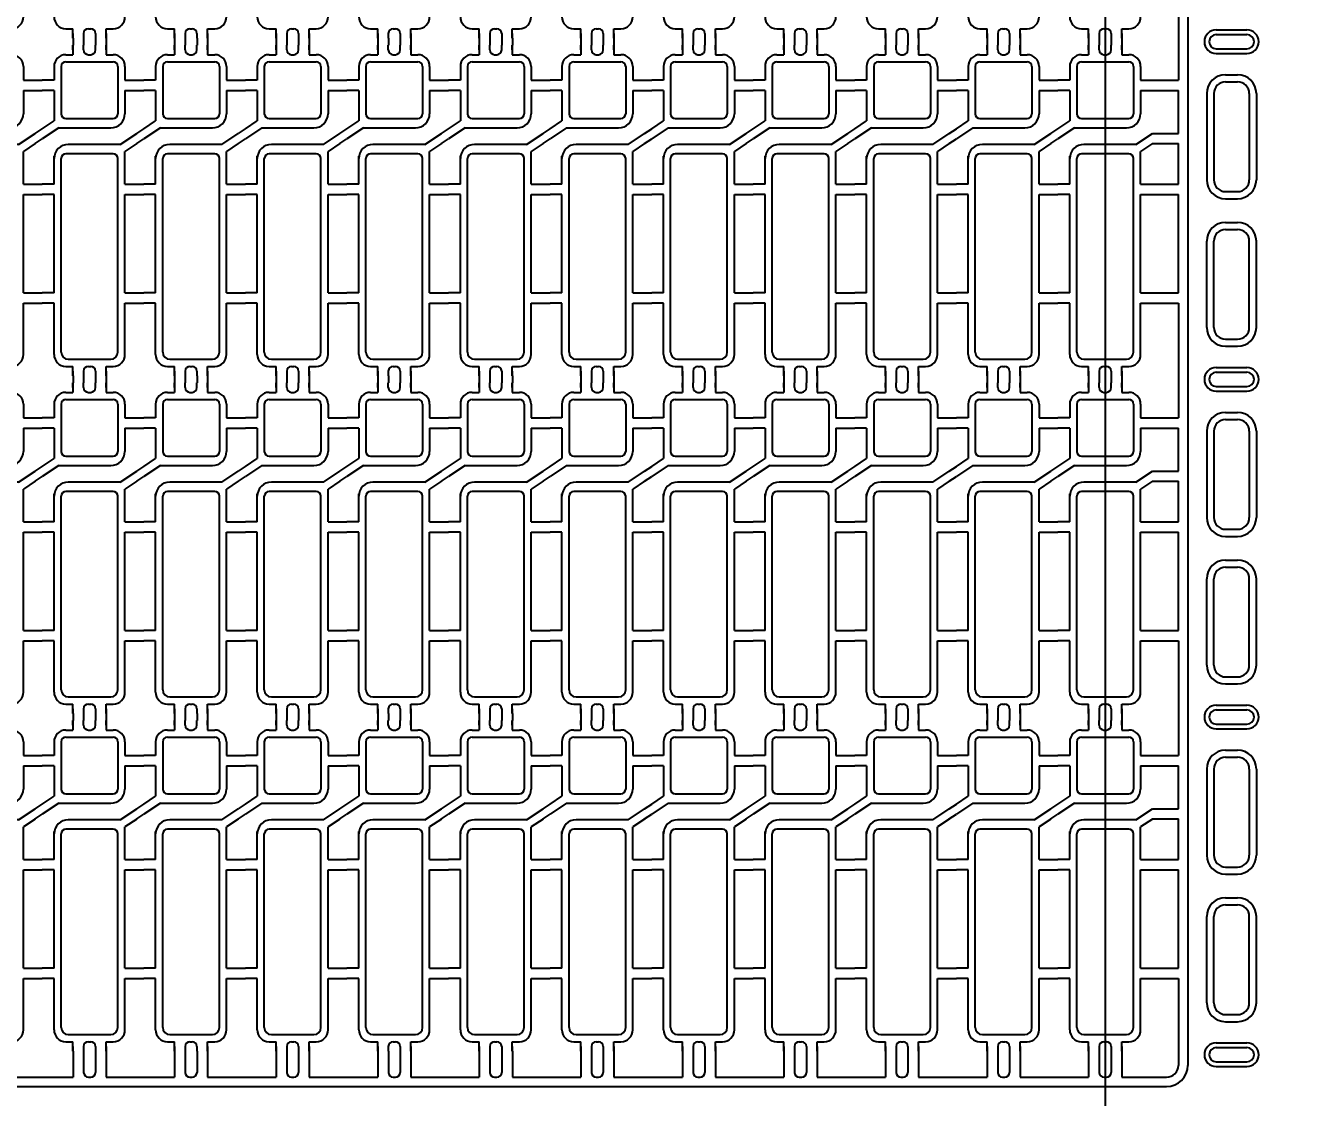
# Model space of a CAD drawing. Header units: millimetres. Extents: x -992 to 1678, y 98 to 1000.
# Drawn here: x -871.7 to -844.42, y 861.19 to 883.88 of the extents above; entities that cross this region are included whole.
import ezdxf

# ---------------------------------------------------------------- set-up
doc = ezdxf.new("R2010")
doc.units = ezdxf.units.MM
doc.header["$PDMODE"] = 3
doc.header["$PDSIZE"] = -1
doc.linetypes.add('CENTER', pattern=[10.16, 6.35, -1.27, 1.27, -1.27])
doc.linetypes.add('HIDDEN', pattern=[1.905, 1.27, -0.635])
doc.layers.get('DEFPOINTS').update_dxf_attribs({"color": 10})
for name, color, linetype in [('1', 3, 'Continuous'), ('b etching', 1, 'Continuous'), ('CEN', 8, 'CENTER'), ('DIM', 7, 'Continuous'), ('HID', 1, 'HIDDEN')]:
    doc.layers.add(name, color=color, linetype=linetype)
doc.styles.add('SIMPLEX', font='simplex')
doc.styles.get("Standard").update_dxf_attribs({"font": 'txt.shx', "bigfont": 'chineset.shx'})
doc.dimstyles.new('ISO-25', dxfattribs={"dimtxt": 2.5, "dimasz": 2.5, "dimexe": 1.25, "dimexo": 0.625, "dimtad": 1, "dimtxsty": 'Standard', "dimcen": 2.5, "dimadec": 0, "dimazin": 0, "dimtfac": 1, "dimtmove": 0, "dimatfit": 3, "dimfxl": 0, "dimarcsym": 0})

# ---------------------------------------------------------------- blocks, each defined once
blk = doc.blocks.new('_OPEN30')
at = {"color": 0, "linetype": 'ByBlock'}
for p, q in [((-1, 0.268), (0, 0)), ((0, 0), (-1, -0.268)), ((0, 0), (-1, 0))]:
    blk.add_line(p, q, dxfattribs=at)
blk = doc.blocks.new('*D5')
at = {"layer": 'DEFPOINTS', "color": 0}
for p in [(-899.724, 942.797), (-841.649, 920.116), (-899.724, 858.416)]:
    blk.add_point(p, dxfattribs=at)
at = {"layer": 'DIM', "color": 0, "lineweight": -2}
for p, q in [((-899.724, 859.416), (-899.724, 943.797)), ((-841.649, 921.116), (-841.649, 943.797)), ((-897.724, 942.797), (-879.615, 942.797)), ((-843.649, 942.797), (-861.758, 942.797))]:
    blk.add_line(p, q, dxfattribs=at)
at = {"layer": 'DIM', "color": 0, "lineweight": -2, "xscale": 2, "yscale": 2, "zscale": 2, "rotation": 180}
blk.add_blockref('_OPEN30', (-899.724, 942.797), dxfattribs=at)
at = {"layer": 'DIM', "color": 0, "lineweight": -2, "xscale": 2, "yscale": 2, "zscale": 2}
blk.add_blockref('_OPEN30', (-841.649, 942.797), dxfattribs=at)
at = {"layer": 'DIM', "color": 0, "insert": (-870.686, 942.797), "char_height": 3, "attachment_point": 5, "style": 'SIMPLEX'}
blk.add_mtext('58,075', dxfattribs=at)
blk = doc.blocks.new('e1')
at = {"layer": '1', "linetype": 'ByBlock'}
for p, q in [((-947.208, 906.381), (-947.058, 906.381)), ((-946.833, 906.481), (-946.833, 906.581)), ((-946.733, 906.381), (-946.683, 906.381)), ((-946.583, 906.481), (-946.583, 906.581)), ((-947.708, 904.814), (-947.458, 904.981)), ((-947.358, 904.831), (-947.708, 904.597)), ((-946.058, 904.481), (-945.708, 904.714)), ((-945.708, 904.497), (-945.958, 904.331)), ((-947.208, 899.781), (-947.058, 899.781)), ((-946.833, 899.681), (-946.833, 899.581)), ((-946.733, 899.781), (-946.683, 899.781)), ((-946.583, 899.681), (-946.583, 899.581))]:
    blk.add_line(p, q, dxfattribs=at)
at = {"layer": '1'}
for p, q in [((-947.058, 906.581), (-947.058, 906.481)), ((-947.058, 906.481), (-947.058, 906.581)), ((-947.058, 906.581), (-947.058, 906.381)), ((-946.358, 906.581), (-946.358, 906.481)), ((-946.358, 906.481), (-946.358, 906.581)), ((-946.358, 906.581), (-946.358, 906.381)), ((-946.358, 906.381), (-946.208, 906.381)), ((-947.458, 906.131), (-947.458, 905.841)), ((-945.958, 906.131), (-945.958, 905.841)), ((-947.458, 905.841), (-947.708, 905.841)), ((-945.958, 905.841), (-945.708, 905.841)), ((-947.458, 905.621), (-947.708, 905.621)), ((-947.458, 905.621), (-947.458, 904.981)), ((-945.958, 905.621), (-945.958, 905.131)), ((-945.958, 905.621), (-945.708, 905.621)), ((-947.358, 904.831), (-946.258, 904.831)), ((-946.058, 904.481), (-947.158, 904.481)), ((-947.458, 903.641), (-947.458, 904.231)), ((-945.958, 903.641), (-945.958, 904.331)), ((-947.458, 903.641), (-947.708, 903.641)), ((-945.958, 903.641), (-945.708, 903.641)), ((-947.458, 903.421), (-947.708, 903.421)), ((-947.458, 901.341), (-947.458, 903.421)), ((-945.958, 901.341), (-945.958, 903.421)), ((-945.958, 903.421), (-945.708, 903.421)), ((-947.458, 901.341), (-947.708, 901.341)), ((-945.958, 901.341), (-945.708, 901.341)), ((-947.458, 901.121), (-947.708, 901.121)), ((-947.458, 900.031), (-947.458, 901.121)), ((-945.958, 900.031), (-945.958, 901.121)), ((-945.958, 901.121), (-945.708, 901.121)), ((-947.058, 899.581), (-947.058, 899.781)), ((-947.058, 899.581), (-947.058, 899.681)), ((-947.058, 899.681), (-947.058, 899.581)), ((-946.358, 899.781), (-946.208, 899.781)), ((-946.358, 899.581), (-946.358, 899.781)), ((-946.358, 899.581), (-946.358, 899.681)), ((-946.358, 899.681), (-946.358, 899.581))]:
    blk.add_line(p, q, dxfattribs=at)
for centre, radius, start, end in [((-947.208, 906.131), 0.25, 90, 180), ((-946.208, 906.131), 0.25, 0, 90), ((-946.258, 905.131), 0.3, 270, 0), ((-947.158, 904.181), 0.3, 90, 180), ((-947.208, 900.031), 0.25, 180, 270), ((-946.208, 900.031), 0.25, 270, 0)]:
    blk.add_arc(centre, radius, start, end, dxfattribs=at)
at = {"layer": '1', "linetype": 'ByBlock'}
for centre, start, end in [((-946.733, 906.481), 180, 270), ((-946.683, 906.481), 270, 0), ((-946.733, 899.681), 90, 180), ((-946.683, 899.681), 0, 90)]:
    blk.add_arc(centre, 0.1, start, end, dxfattribs=at)
blk = doc.blocks.new('e2')
at = {"layer": 'b etching', "linetype": 'ByBlock'}
for p, q in [((-947.308, 906.131), (-947.308, 905.131)), ((-947.208, 906.231), (-946.208, 906.231)), ((-946.108, 906.131), (-946.108, 905.131)), ((-947.208, 905.031), (-946.208, 905.031)), ((-947.308, 900.081), (-947.308, 904.181)), ((-946.208, 904.281), (-947.208, 904.281)), ((-946.108, 900.081), (-946.108, 904.181)), ((-947.158, 899.931), (-946.258, 899.931))]:
    blk.add_line(p, q, dxfattribs=at)
for centre, radius, start, end in [((-947.208, 906.131), 0.1, 90, 180), ((-946.208, 906.131), 0.1, 360, 90), ((-947.208, 905.131), 0.1, 180, 270), ((-946.208, 905.131), 0.1, 270, 360), ((-947.208, 904.181), 0.1, 90, 180), ((-946.208, 904.181), 0.1, 0, 90), ((-947.158, 900.081), 0.15, 180, 270), ((-946.258, 900.081), 0.15, 270, 0)]:
    blk.add_arc(centre, radius, start, end, dxfattribs=at)

msp = doc.modelspace()

# ---------------------------------------------------------------- linework, layer by layer
at = {"layer": '1', "linetype": 'ByBlock'}
for p, q in [((-847.2986804, 885.15640189), (-847.2986804, 882.72640189)), ((-870.6986804, 883.61640189), (-870.6986804, 883.46640189)), ((-870.4736804, 883.61640189), (-870.4736804, 883.46640189)), ((-870.2236804, 883.61640189), (-870.2236804, 883.46640189)), ((-869.9986804, 883.61640189), (-869.9986804, 883.46640189)), ((-868.5486804, 883.61640189), (-868.5486804, 883.46640189)), ((-868.3236804, 883.61640189), (-868.3236804, 883.46640189)), ((-868.0736804, 883.61640189), (-868.0736804, 883.46640189)), ((-867.8486804, 883.61640189), (-867.8486804, 883.46640189)), ((-866.3986804, 883.61640189), (-866.3986804, 883.46640189)), ((-866.1736804, 883.61640189), (-866.1736804, 883.46640189)), ((-865.9236804, 883.61640189), (-865.9236804, 883.46640189)), ((-865.6986804, 883.61640189), (-865.6986804, 883.46640189)), ((-864.2486804, 883.61640189), (-864.2486804, 883.46640189)), ((-864.0236804, 883.61640189), (-864.0236804, 883.46640189)), ((-863.7736804, 883.61640189), (-863.7736804, 883.46640189)), ((-863.5486804, 883.61640189), (-863.5486804, 883.46640189)), ((-862.0986804, 883.61640189), (-862.0986804, 883.46640189)), ((-861.8736804, 883.61640189), (-861.8736804, 883.46640189)), ((-861.6236804, 883.61640189), (-861.6236804, 883.46640189)), ((-861.3986804, 883.61640189), (-861.3986804, 883.46640189)), ((-859.9486804, 883.61640189), (-859.9486804, 883.46640189)), ((-859.7236804, 883.61640189), (-859.7236804, 883.46640189)), ((-859.4736804, 883.61640189), (-859.4736804, 883.46640189)), ((-859.2486804, 883.61640189), (-859.2486804, 883.46640189)), ((-857.7986804, 883.61640189), (-857.7986804, 883.46640189)), ((-857.5736804, 883.61640189), (-857.5736804, 883.46640189)), ((-857.3236804, 883.61640189), (-857.3236804, 883.46640189)), ((-857.0986804, 883.61640189), (-857.0986804, 883.46640189)), ((-855.6486804, 883.61640189), (-855.6486804, 883.46640189)), ((-855.4236804, 883.61640189), (-855.4236804, 883.46640189)), ((-855.1736804, 883.61640189), (-855.1736804, 883.46640189)), ((-854.9486804, 883.61640189), (-854.9486804, 883.46640189)), ((-853.4986804, 883.61640189), (-853.4986804, 883.46640189)), ((-853.2736804, 883.61640189), (-853.2736804, 883.46640189)), ((-853.0236804, 883.61640189), (-853.0236804, 883.46640189)), ((-852.7986804, 883.61640189), (-852.7986804, 883.46640189)), ((-851.3486804, 883.61640189), (-851.3486804, 883.46640189)), ((-851.1236804, 883.61640189), (-851.1236804, 883.46640189)), ((-850.8736804, 883.61640189), (-850.8736804, 883.46640189)), ((-850.6486804, 883.61640189), (-850.6486804, 883.46640189)), ((-849.1986804, 883.61640189), (-849.1986804, 883.46640189)), ((-848.9736804, 883.61640189), (-848.9736804, 883.46640189)), ((-848.7236804, 883.61640189), (-848.7236804, 883.46640189)), ((-848.4986804, 883.61640189), (-848.4986804, 883.46640189)), ((-871.4986804, 882.72640189), (-871.3486804, 882.72640189)), ((-869.3486804, 882.72640189), (-869.1986804, 882.72640189)), ((-867.1986804, 882.72640189), (-867.0486804, 882.72640189)), ((-865.0486804, 882.72640189), (-864.8986804, 882.72640189)), ((-862.8986804, 882.72640189), (-862.7486804, 882.72640189)), ((-860.7486804, 882.72640189), (-860.5986804, 882.72640189)), ((-858.5986804, 882.72640189), (-858.4486804, 882.72640189)), ((-856.4486804, 882.72640189), (-856.2986804, 882.72640189)), ((-854.2986804, 882.72640189), (-854.1486804, 882.72640189)), ((-852.1486804, 882.72640189), (-851.9986804, 882.72640189)), ((-849.9986804, 882.72640189), (-849.8486804, 882.72640189)), ((-847.8486804, 882.72640189), (-847.2986804, 882.72640189)), ((-871.4986804, 882.50640189), (-871.3486804, 882.50640189)), ((-869.3486804, 882.50640189), (-869.1986804, 882.50640189)), ((-867.1986804, 882.50640189), (-867.0486804, 882.50640189)), ((-865.0486804, 882.50640189), (-864.8986804, 882.50640189)), ((-862.8986804, 882.50640189), (-862.7486804, 882.50640189)), ((-860.7486804, 882.50640189), (-860.5986804, 882.50640189)), ((-858.5986804, 882.50640189), (-858.4486804, 882.50640189)), ((-856.4486804, 882.50640189), (-856.2986804, 882.50640189)), ((-854.2986804, 882.50640189), (-854.1486804, 882.50640189)), ((-852.1486804, 882.50640189), (-851.9986804, 882.50640189)), ((-849.9986804, 882.50640189), (-849.8486804, 882.50640189)), ((-847.8486804, 882.50640189), (-847.2986804, 882.50640189)), ((-847.2986804, 881.59973522), (-847.2986804, 882.50640189)), ((-871.4986804, 881.59973522), (-871.3486804, 881.69973522)), ((-869.3486804, 881.59973522), (-869.1986804, 881.69973522)), ((-867.1986804, 881.59973522), (-867.0486804, 881.69973522)), ((-865.0486804, 881.59973522), (-864.8986804, 881.69973522)), ((-862.8986804, 881.59973522), (-862.7486804, 881.69973522)), ((-860.7486804, 881.59973522), (-860.5986804, 881.69973522)), ((-858.5986804, 881.59973522), (-858.4486804, 881.69973522)), ((-856.4486804, 881.59973522), (-856.2986804, 881.69973522)), ((-854.2986804, 881.59973522), (-854.1486804, 881.69973522)), ((-852.1486804, 881.59973522), (-851.9986804, 881.69973522)), ((-849.9986804, 881.59973522), (-849.8486804, 881.69973522)), ((-847.8486804, 881.59973522), (-847.2986804, 881.59973522)), ((-871.4986804, 881.38306855), (-871.3486804, 881.48306855)), ((-869.3486804, 881.38306855), (-869.1986804, 881.48306855)), ((-867.1986804, 881.38306855), (-867.0486804, 881.48306855)), ((-865.0486804, 881.38306855), (-864.8986804, 881.48306855)), ((-862.8986804, 881.38306855), (-862.7486804, 881.48306855)), ((-860.7486804, 881.38306855), (-860.5986804, 881.48306855)), ((-858.5986804, 881.38306855), (-858.4486804, 881.48306855)), ((-856.4486804, 881.38306855), (-856.2986804, 881.48306855)), ((-854.2986804, 881.38306855), (-854.1486804, 881.48306855)), ((-852.1486804, 881.38306855), (-851.9986804, 881.48306855)), ((-849.9986804, 881.38306855), (-849.8486804, 881.48306855)), ((-847.8486804, 881.38306855), (-847.2986804, 881.38306855)), ((-847.2986804, 880.52640189), (-847.2986804, 881.38306855)), ((-871.4986804, 880.52640189), (-871.3486804, 880.52640189)), ((-869.3486804, 880.52640189), (-869.1986804, 880.52640189)), ((-867.1986804, 880.52640189), (-867.0486804, 880.52640189)), ((-865.0486804, 880.52640189), (-864.8986804, 880.52640189)), ((-862.8986804, 880.52640189), (-862.7486804, 880.52640189)), ((-860.7486804, 880.52640189), (-860.5986804, 880.52640189)), ((-858.5986804, 880.52640189), (-858.4486804, 880.52640189)), ((-856.4486804, 880.52640189), (-856.2986804, 880.52640189)), ((-854.2986804, 880.52640189), (-854.1486804, 880.52640189)), ((-852.1486804, 880.52640189), (-851.9986804, 880.52640189)), ((-849.9986804, 880.52640189), (-849.8486804, 880.52640189)), ((-847.8486804, 880.52640189), (-847.2986804, 880.52640189)), ((-871.4986804, 880.30640189), (-871.3486804, 880.30640189)), ((-869.3486804, 880.30640189), (-869.1986804, 880.30640189)), ((-867.1986804, 880.30640189), (-867.0486804, 880.30640189)), ((-865.0486804, 880.30640189), (-864.8986804, 880.30640189)), ((-862.8986804, 880.30640189), (-862.7486804, 880.30640189)), ((-860.7486804, 880.30640189), (-860.5986804, 880.30640189)), ((-858.5986804, 880.30640189), (-858.4486804, 880.30640189)), ((-856.4486804, 880.30640189), (-856.2986804, 880.30640189)), ((-854.2986804, 880.30640189), (-854.1486804, 880.30640189)), ((-852.1486804, 880.30640189), (-851.9986804, 880.30640189)), ((-849.9986804, 880.30640189), (-849.8486804, 880.30640189)), ((-847.8486804, 880.30640189), (-847.2986804, 880.30640189)), ((-847.2986804, 878.22640189), (-847.2986804, 880.30640189)), ((-871.4986804, 878.22640189), (-871.3486804, 878.22640189)), ((-871.4986804, 878.00640189), (-871.3486804, 878.00640189)), ((-869.3486804, 878.22640189), (-869.1986804, 878.22640189)), ((-869.3486804, 878.00640189), (-869.1986804, 878.00640189)), ((-867.1986804, 878.22640189), (-867.0486804, 878.22640189)), ((-867.1986804, 878.00640189), (-867.0486804, 878.00640189)), ((-865.0486804, 878.22640189), (-864.8986804, 878.22640189)), ((-865.0486804, 878.00640189), (-864.8986804, 878.00640189)), ((-862.8986804, 878.22640189), (-862.7486804, 878.22640189)), ((-862.8986804, 878.00640189), (-862.7486804, 878.00640189)), ((-860.7486804, 878.22640189), (-860.5986804, 878.22640189)), ((-860.7486804, 878.00640189), (-860.5986804, 878.00640189)), ((-858.5986804, 878.22640189), (-858.4486804, 878.22640189)), ((-858.5986804, 878.00640189), (-858.4486804, 878.00640189)), ((-856.4486804, 878.22640189), (-856.2986804, 878.22640189)), ((-856.4486804, 878.00640189), (-856.2986804, 878.00640189)), ((-854.2986804, 878.22640189), (-854.1486804, 878.22640189)), ((-854.2986804, 878.00640189), (-854.1486804, 878.00640189)), ((-852.1486804, 878.22640189), (-851.9986804, 878.22640189)), ((-852.1486804, 878.00640189), (-851.9986804, 878.00640189)), ((-849.9986804, 878.22640189), (-849.8486804, 878.22640189)), ((-849.9986804, 878.00640189), (-849.8486804, 878.00640189)), ((-847.8486804, 878.22640189), (-847.2986804, 878.22640189)), ((-847.8486804, 878.00640189), (-847.2986804, 878.00640189)), ((-847.2986804, 878.00640189), (-847.2986804, 875.57640189)), ((-870.6986804, 876.46640189), (-870.6986804, 876.31640189)), ((-870.4736804, 876.46640189), (-870.4736804, 876.31640189)), ((-870.2236804, 876.46640189), (-870.2236804, 876.31640189)), ((-869.9986804, 876.46640189), (-869.9986804, 876.31640189)), ((-868.5486804, 876.46640189), (-868.5486804, 876.31640189)), ((-868.3236804, 876.46640189), (-868.3236804, 876.31640189)), ((-868.0736804, 876.46640189), (-868.0736804, 876.31640189)), ((-867.8486804, 876.46640189), (-867.8486804, 876.31640189)), ((-866.3986804, 876.46640189), (-866.3986804, 876.31640189)), ((-866.1736804, 876.46640189), (-866.1736804, 876.31640189)), ((-865.9236804, 876.46640189), (-865.9236804, 876.31640189)), ((-865.6986804, 876.46640189), (-865.6986804, 876.31640189)), ((-864.2486804, 876.46640189), (-864.2486804, 876.31640189)), ((-864.0236804, 876.46640189), (-864.0236804, 876.31640189)), ((-863.7736804, 876.46640189), (-863.7736804, 876.31640189)), ((-863.5486804, 876.46640189), (-863.5486804, 876.31640189)), ((-862.0986804, 876.46640189), (-862.0986804, 876.31640189)), ((-861.8736804, 876.46640189), (-861.8736804, 876.31640189)), ((-861.6236804, 876.46640189), (-861.6236804, 876.31640189)), ((-861.3986804, 876.46640189), (-861.3986804, 876.31640189)), ((-859.9486804, 876.46640189), (-859.9486804, 876.31640189)), ((-859.7236804, 876.46640189), (-859.7236804, 876.31640189)), ((-859.4736804, 876.46640189), (-859.4736804, 876.31640189)), ((-859.2486804, 876.46640189), (-859.2486804, 876.31640189)), ((-857.7986804, 876.46640189), (-857.7986804, 876.31640189)), ((-857.5736804, 876.46640189), (-857.5736804, 876.31640189)), ((-857.3236804, 876.46640189), (-857.3236804, 876.31640189)), ((-857.0986804, 876.46640189), (-857.0986804, 876.31640189)), ((-855.6486804, 876.46640189), (-855.6486804, 876.31640189)), ((-855.4236804, 876.46640189), (-855.4236804, 876.31640189)), ((-855.1736804, 876.46640189), (-855.1736804, 876.31640189)), ((-854.9486804, 876.46640189), (-854.9486804, 876.31640189)), ((-853.4986804, 876.46640189), (-853.4986804, 876.31640189)), ((-853.2736804, 876.46640189), (-853.2736804, 876.31640189)), ((-853.0236804, 876.46640189), (-853.0236804, 876.31640189)), ((-852.7986804, 876.46640189), (-852.7986804, 876.31640189)), ((-851.3486804, 876.46640189), (-851.3486804, 876.31640189)), ((-851.1236804, 876.46640189), (-851.1236804, 876.31640189)), ((-850.8736804, 876.46640189), (-850.8736804, 876.31640189)), ((-850.6486804, 876.46640189), (-850.6486804, 876.31640189)), ((-849.1986804, 876.46640189), (-849.1986804, 876.31640189)), ((-848.9736804, 876.46640189), (-848.9736804, 876.31640189)), ((-848.7236804, 876.46640189), (-848.7236804, 876.31640189)), ((-848.4986804, 876.46640189), (-848.4986804, 876.31640189)), ((-871.4986804, 875.57640189), (-871.3486804, 875.57640189)), ((-869.3486804, 875.57640189), (-869.1986804, 875.57640189)), ((-867.1986804, 875.57640189), (-867.0486804, 875.57640189)), ((-865.0486804, 875.57640189), (-864.8986804, 875.57640189)), ((-862.8986804, 875.57640189), (-862.7486804, 875.57640189)), ((-860.7486804, 875.57640189), (-860.5986804, 875.57640189)), ((-858.5986804, 875.57640189), (-858.4486804, 875.57640189)), ((-856.4486804, 875.57640189), (-856.2986804, 875.57640189)), ((-854.2986804, 875.57640189), (-854.1486804, 875.57640189)), ((-852.1486804, 875.57640189), (-851.9986804, 875.57640189)), ((-849.9986804, 875.57640189), (-849.8486804, 875.57640189)), ((-847.8486804, 875.57640189), (-847.2986804, 875.57640189)), ((-871.4986804, 875.35640189), (-871.3486804, 875.35640189)), ((-869.3486804, 875.35640189), (-869.1986804, 875.35640189)), ((-867.1986804, 875.35640189), (-867.0486804, 875.35640189)), ((-865.0486804, 875.35640189), (-864.8986804, 875.35640189)), ((-862.8986804, 875.35640189), (-862.7486804, 875.35640189)), ((-860.7486804, 875.35640189), (-860.5986804, 875.35640189)), ((-858.5986804, 875.35640189), (-858.4486804, 875.35640189)), ((-856.4486804, 875.35640189), (-856.2986804, 875.35640189)), ((-854.2986804, 875.35640189), (-854.1486804, 875.35640189)), ((-852.1486804, 875.35640189), (-851.9986804, 875.35640189)), ((-849.9986804, 875.35640189), (-849.8486804, 875.35640189)), ((-847.8486804, 875.35640189), (-847.2986804, 875.35640189)), ((-847.2986804, 874.44973522), (-847.2986804, 875.35640189)), ((-871.4986804, 874.44973522), (-871.3486804, 874.54973522)), ((-869.3486804, 874.44973522), (-869.1986804, 874.54973522)), ((-867.1986804, 874.44973522), (-867.0486804, 874.54973522)), ((-865.0486804, 874.44973522), (-864.8986804, 874.54973522)), ((-862.8986804, 874.44973522), (-862.7486804, 874.54973522)), ((-860.7486804, 874.44973522), (-860.5986804, 874.54973522)), ((-858.5986804, 874.44973522), (-858.4486804, 874.54973522)), ((-856.4486804, 874.44973522), (-856.2986804, 874.54973522)), ((-854.2986804, 874.44973522), (-854.1486804, 874.54973522)), ((-852.1486804, 874.44973522), (-851.9986804, 874.54973522)), ((-849.9986804, 874.44973522), (-849.8486804, 874.54973522)), ((-847.8486804, 874.44973522), (-847.2986804, 874.44973522)), ((-871.4986804, 874.23306855), (-871.3486804, 874.33306855)), ((-869.3486804, 874.23306855), (-869.1986804, 874.33306855)), ((-867.1986804, 874.23306855), (-867.0486804, 874.33306855)), ((-865.0486804, 874.23306855), (-864.8986804, 874.33306855)), ((-862.8986804, 874.23306855), (-862.7486804, 874.33306855)), ((-860.7486804, 874.23306855), (-860.5986804, 874.33306855)), ((-858.5986804, 874.23306855), (-858.4486804, 874.33306855)), ((-856.4486804, 874.23306855), (-856.2986804, 874.33306855)), ((-854.2986804, 874.23306855), (-854.1486804, 874.33306855)), ((-852.1486804, 874.23306855), (-851.9986804, 874.33306855)), ((-849.9986804, 874.23306855), (-849.8486804, 874.33306855)), ((-847.8486804, 874.23306855), (-847.2986804, 874.23306855)), ((-847.2986804, 873.37640189), (-847.2986804, 874.23306855)), ((-871.4986804, 873.37640189), (-871.3486804, 873.37640189)), ((-869.3486804, 873.37640189), (-869.1986804, 873.37640189)), ((-867.1986804, 873.37640189), (-867.0486804, 873.37640189)), ((-865.0486804, 873.37640189), (-864.8986804, 873.37640189)), ((-862.8986804, 873.37640189), (-862.7486804, 873.37640189)), ((-860.7486804, 873.37640189), (-860.5986804, 873.37640189)), ((-858.5986804, 873.37640189), (-858.4486804, 873.37640189)), ((-856.4486804, 873.37640189), (-856.2986804, 873.37640189)), ((-854.2986804, 873.37640189), (-854.1486804, 873.37640189)), ((-852.1486804, 873.37640189), (-851.9986804, 873.37640189)), ((-849.9986804, 873.37640189), (-849.8486804, 873.37640189)), ((-847.8486804, 873.37640189), (-847.2986804, 873.37640189)), ((-871.4986804, 873.15640189), (-871.3486804, 873.15640189)), ((-869.3486804, 873.15640189), (-869.1986804, 873.15640189)), ((-867.1986804, 873.15640189), (-867.0486804, 873.15640189)), ((-865.0486804, 873.15640189), (-864.8986804, 873.15640189)), ((-862.8986804, 873.15640189), (-862.7486804, 873.15640189)), ((-860.7486804, 873.15640189), (-860.5986804, 873.15640189)), ((-858.5986804, 873.15640189), (-858.4486804, 873.15640189)), ((-856.4486804, 873.15640189), (-856.2986804, 873.15640189)), ((-854.2986804, 873.15640189), (-854.1486804, 873.15640189)), ((-852.1486804, 873.15640189), (-851.9986804, 873.15640189)), ((-849.9986804, 873.15640189), (-849.8486804, 873.15640189)), ((-847.8486804, 873.15640189), (-847.2986804, 873.15640189)), ((-847.2986804, 871.07640189), (-847.2986804, 873.15640189)), ((-871.4986804, 871.07640189), (-871.3486804, 871.07640189)), ((-869.3486804, 871.07640189), (-869.1986804, 871.07640189)), ((-867.1986804, 871.07640189), (-867.0486804, 871.07640189)), ((-865.0486804, 871.07640189), (-864.8986804, 871.07640189)), ((-862.8986804, 871.07640189), (-862.7486804, 871.07640189)), ((-860.7486804, 871.07640189), (-860.5986804, 871.07640189)), ((-858.5986804, 871.07640189), (-858.4486804, 871.07640189)), ((-856.4486804, 871.07640189), (-856.2986804, 871.07640189)), ((-854.2986804, 871.07640189), (-854.1486804, 871.07640189)), ((-852.1486804, 871.07640189), (-851.9986804, 871.07640189)), ((-849.9986804, 871.07640189), (-849.8486804, 871.07640189)), ((-847.8486804, 871.07640189), (-847.2986804, 871.07640189)), ((-871.4986804, 870.85640189), (-871.3486804, 870.85640189)), ((-869.3486804, 870.85640189), (-869.1986804, 870.85640189)), ((-867.1986804, 870.85640189), (-867.0486804, 870.85640189)), ((-865.0486804, 870.85640189), (-864.8986804, 870.85640189)), ((-862.8986804, 870.85640189), (-862.7486804, 870.85640189)), ((-860.7486804, 870.85640189), (-860.5986804, 870.85640189)), ((-858.5986804, 870.85640189), (-858.4486804, 870.85640189)), ((-856.4486804, 870.85640189), (-856.2986804, 870.85640189)), ((-854.2986804, 870.85640189), (-854.1486804, 870.85640189)), ((-852.1486804, 870.85640189), (-851.9986804, 870.85640189)), ((-849.9986804, 870.85640189), (-849.8486804, 870.85640189)), ((-847.8486804, 870.85640189), (-847.2986804, 870.85640189)), ((-847.2986804, 870.85640189), (-847.2986804, 868.42640189)), ((-870.6986804, 869.31640189), (-870.6986804, 869.16640189)), ((-870.4736804, 869.31640189), (-870.4736804, 869.16640189)), ((-870.2236804, 869.31640189), (-870.2236804, 869.16640189)), ((-869.9986804, 869.31640189), (-869.9986804, 869.16640189)), ((-868.5486804, 869.31640189), (-868.5486804, 869.16640189)), ((-868.3236804, 869.31640189), (-868.3236804, 869.16640189)), ((-868.0736804, 869.31640189), (-868.0736804, 869.16640189)), ((-867.8486804, 869.31640189), (-867.8486804, 869.16640189)), ((-866.3986804, 869.31640189), (-866.3986804, 869.16640189)), ((-866.1736804, 869.31640189), (-866.1736804, 869.16640189)), ((-865.9236804, 869.31640189), (-865.9236804, 869.16640189)), ((-865.6986804, 869.31640189), (-865.6986804, 869.16640189)), ((-864.2486804, 869.31640189), (-864.2486804, 869.16640189)), ((-864.0236804, 869.31640189), (-864.0236804, 869.16640189)), ((-863.7736804, 869.31640189), (-863.7736804, 869.16640189)), ((-863.5486804, 869.31640189), (-863.5486804, 869.16640189)), ((-862.0986804, 869.31640189), (-862.0986804, 869.16640189)), ((-861.8736804, 869.31640189), (-861.8736804, 869.16640189)), ((-861.6236804, 869.31640189), (-861.6236804, 869.16640189)), ((-861.3986804, 869.31640189), (-861.3986804, 869.16640189)), ((-859.9486804, 869.31640189), (-859.9486804, 869.16640189)), ((-859.7236804, 869.31640189), (-859.7236804, 869.16640189)), ((-859.4736804, 869.31640189), (-859.4736804, 869.16640189)), ((-859.2486804, 869.31640189), (-859.2486804, 869.16640189)), ((-857.7986804, 869.31640189), (-857.7986804, 869.16640189)), ((-857.5736804, 869.31640189), (-857.5736804, 869.16640189)), ((-857.3236804, 869.31640189), (-857.3236804, 869.16640189)), ((-857.0986804, 869.31640189), (-857.0986804, 869.16640189)), ((-855.6486804, 869.31640189), (-855.6486804, 869.16640189)), ((-855.4236804, 869.31640189), (-855.4236804, 869.16640189)), ((-855.1736804, 869.31640189), (-855.1736804, 869.16640189)), ((-854.9486804, 869.31640189), (-854.9486804, 869.16640189)), ((-853.4986804, 869.31640189), (-853.4986804, 869.16640189)), ((-853.2736804, 869.31640189), (-853.2736804, 869.16640189)), ((-853.0236804, 869.31640189), (-853.0236804, 869.16640189)), ((-852.7986804, 869.31640189), (-852.7986804, 869.16640189)), ((-851.3486804, 869.31640189), (-851.3486804, 869.16640189)), ((-851.1236804, 869.31640189), (-851.1236804, 869.16640189)), ((-850.8736804, 869.31640189), (-850.8736804, 869.16640189)), ((-850.6486804, 869.31640189), (-850.6486804, 869.16640189)), ((-849.1986804, 869.31640189), (-849.1986804, 869.16640189)), ((-848.9736804, 869.31640189), (-848.9736804, 869.16640189)), ((-848.7236804, 869.31640189), (-848.7236804, 869.16640189)), ((-848.4986804, 869.31640189), (-848.4986804, 869.16640189)), ((-848.4986804, 869.31640189), (-848.4986804, 869.16640189)), ((-871.4986804, 868.42640189), (-871.3486804, 868.42640189)), ((-871.4986804, 868.20640189), (-871.3486804, 868.20640189)), ((-869.3486804, 868.42640189), (-869.1986804, 868.42640189)), ((-869.3486804, 868.20640189), (-869.1986804, 868.20640189)), ((-867.1986804, 868.42640189), (-867.0486804, 868.42640189)), ((-867.1986804, 868.20640189), (-867.0486804, 868.20640189)), ((-865.0486804, 868.42640189), (-864.8986804, 868.42640189)), ((-865.0486804, 868.20640189), (-864.8986804, 868.20640189)), ((-862.8986804, 868.42640189), (-862.7486804, 868.42640189)), ((-862.8986804, 868.20640189), (-862.7486804, 868.20640189)), ((-860.7486804, 868.42640189), (-860.5986804, 868.42640189)), ((-860.7486804, 868.20640189), (-860.5986804, 868.20640189)), ((-858.5986804, 868.42640189), (-858.4486804, 868.42640189)), ((-858.5986804, 868.20640189), (-858.4486804, 868.20640189)), ((-856.4486804, 868.42640189), (-856.2986804, 868.42640189)), ((-856.4486804, 868.20640189), (-856.2986804, 868.20640189)), ((-854.2986804, 868.42640189), (-854.1486804, 868.42640189)), ((-854.2986804, 868.20640189), (-854.1486804, 868.20640189)), ((-852.1486804, 868.42640189), (-851.9986804, 868.42640189)), ((-852.1486804, 868.20640189), (-851.9986804, 868.20640189)), ((-849.9986804, 868.42640189), (-849.8486804, 868.42640189)), ((-849.9986804, 868.20640189), (-849.8486804, 868.20640189)), ((-847.8486804, 868.42640189), (-847.2986804, 868.42640189)), ((-847.8486804, 868.20640189), (-847.2986804, 868.20640189)), ((-847.2986804, 867.29973522), (-847.2986804, 868.20640189)), ((-871.4986804, 867.29973522), (-871.3486804, 867.39973522)), ((-869.3486804, 867.29973522), (-869.1986804, 867.39973522)), ((-867.1986804, 867.29973522), (-867.0486804, 867.39973522)), ((-865.0486804, 867.29973522), (-864.8986804, 867.39973522)), ((-862.8986804, 867.29973522), (-862.7486804, 867.39973522)), ((-860.7486804, 867.29973522), (-860.5986804, 867.39973522)), ((-858.5986804, 867.29973522), (-858.4486804, 867.39973522)), ((-856.4486804, 867.29973522), (-856.2986804, 867.39973522)), ((-854.2986804, 867.29973522), (-854.1486804, 867.39973522)), ((-852.1486804, 867.29973522), (-851.9986804, 867.39973522)), ((-849.9986804, 867.29973522), (-849.8486804, 867.39973522)), ((-871.4986804, 867.08306855), (-871.3486804, 867.18306855)), ((-869.3486804, 867.08306855), (-869.1986804, 867.18306855)), ((-867.1986804, 867.08306855), (-867.0486804, 867.18306855)), ((-865.0486804, 867.08306855), (-864.8986804, 867.18306855)), ((-862.8986804, 867.08306855), (-862.7486804, 867.18306855)), ((-860.7486804, 867.08306855), (-860.5986804, 867.18306855)), ((-858.5986804, 867.08306855), (-858.4486804, 867.18306855)), ((-856.4486804, 867.08306855), (-856.2986804, 867.18306855)), ((-854.2986804, 867.08306855), (-854.1486804, 867.18306855)), ((-852.1486804, 867.08306855), (-851.9986804, 867.18306855)), ((-849.9986804, 867.08306855), (-849.8486804, 867.18306855)), ((-847.8486804, 867.29973522), (-847.2986804, 867.29973522)), ((-847.8486804, 867.08306855), (-847.2986804, 867.08306855)), ((-847.2986804, 866.22640189), (-847.2986804, 867.08306855)), ((-871.4986804, 866.22640189), (-871.3486804, 866.22640189)), ((-871.4986804, 866.00640189), (-871.3486804, 866.00640189)), ((-869.3486804, 866.22640189), (-869.1986804, 866.22640189)), ((-869.3486804, 866.00640189), (-869.1986804, 866.00640189)), ((-867.1986804, 866.22640189), (-867.0486804, 866.22640189)), ((-867.1986804, 866.00640189), (-867.0486804, 866.00640189)), ((-865.0486804, 866.22640189), (-864.8986804, 866.22640189)), ((-865.0486804, 866.00640189), (-864.8986804, 866.00640189)), ((-862.8986804, 866.22640189), (-862.7486804, 866.22640189)), ((-862.8986804, 866.00640189), (-862.7486804, 866.00640189)), ((-860.7486804, 866.22640189), (-860.5986804, 866.22640189)), ((-860.7486804, 866.00640189), (-860.5986804, 866.00640189)), ((-858.5986804, 866.22640189), (-858.4486804, 866.22640189)), ((-858.5986804, 866.00640189), (-858.4486804, 866.00640189)), ((-856.4486804, 866.22640189), (-856.2986804, 866.22640189)), ((-856.4486804, 866.00640189), (-856.2986804, 866.00640189)), ((-854.2986804, 866.22640189), (-854.1486804, 866.22640189)), ((-854.2986804, 866.00640189), (-854.1486804, 866.00640189)), ((-852.1486804, 866.22640189), (-851.9986804, 866.22640189)), ((-852.1486804, 866.00640189), (-851.9986804, 866.00640189)), ((-849.9986804, 866.22640189), (-849.8486804, 866.22640189)), ((-849.9986804, 866.00640189), (-849.8486804, 866.00640189)), ((-847.8486804, 866.22640189), (-847.2986804, 866.22640189)), ((-847.8486804, 866.00640189), (-847.2986804, 866.00640189)), ((-847.2986804, 863.92640189), (-847.2986804, 866.00640189)), ((-871.4986804, 863.92640189), (-871.3486804, 863.92640189)), ((-869.3486804, 863.92640189), (-869.1986804, 863.92640189)), ((-867.1986804, 863.92640189), (-867.0486804, 863.92640189)), ((-865.0486804, 863.92640189), (-864.8986804, 863.92640189)), ((-862.8986804, 863.92640189), (-862.7486804, 863.92640189)), ((-860.7486804, 863.92640189), (-860.5986804, 863.92640189)), ((-858.5986804, 863.92640189), (-858.4486804, 863.92640189)), ((-856.4486804, 863.92640189), (-856.2986804, 863.92640189)), ((-854.2986804, 863.92640189), (-854.1486804, 863.92640189)), ((-852.1486804, 863.92640189), (-851.9986804, 863.92640189)), ((-849.9986804, 863.92640189), (-849.8486804, 863.92640189)), ((-847.8486804, 863.92640189), (-847.2986804, 863.92640189)), ((-871.4986804, 863.70640189), (-871.3486804, 863.70640189)), ((-869.3486804, 863.70640189), (-869.1986804, 863.70640189)), ((-867.1986804, 863.70640189), (-867.0486804, 863.70640189)), ((-865.0486804, 863.70640189), (-864.8986804, 863.70640189)), ((-862.8986804, 863.70640189), (-862.7486804, 863.70640189)), ((-860.7486804, 863.70640189), (-860.5986804, 863.70640189)), ((-858.5986804, 863.70640189), (-858.4486804, 863.70640189)), ((-856.4486804, 863.70640189), (-856.2986804, 863.70640189)), ((-854.2986804, 863.70640189), (-854.1486804, 863.70640189)), ((-852.1486804, 863.70640189), (-851.9986804, 863.70640189)), ((-849.9986804, 863.70640189), (-849.8486804, 863.70640189)), ((-847.8486804, 863.70640189), (-847.2986804, 863.70640189)), ((-847.2986804, 863.70640189), (-847.2986804, 861.86640189)), ((-870.6986804, 862.16640189), (-870.6986804, 861.61640189)), ((-870.6986804, 862.16640189), (-870.6986804, 861.86640189)), ((-870.4736804, 862.16640189), (-870.4736804, 861.71640189)), ((-870.4736804, 862.16640189), (-870.4736804, 861.86640189)), ((-870.2236804, 862.16640189), (-870.2236804, 861.71640189)), ((-870.2236804, 862.16640189), (-870.2236804, 861.86640189)), ((-869.9986804, 862.16640189), (-869.9986804, 861.61640189)), ((-869.9986804, 862.16640189), (-869.9986804, 861.86640189)), ((-868.5486804, 862.16640189), (-868.5486804, 861.61640189)), ((-868.5486804, 862.16640189), (-868.5486804, 861.86640189)), ((-868.3236804, 862.16640189), (-868.3236804, 861.71640189)), ((-868.3236804, 862.16640189), (-868.3236804, 861.86640189)), ((-868.0736804, 862.16640189), (-868.0736804, 861.71640189)), ((-868.0736804, 862.16640189), (-868.0736804, 861.86640189)), ((-867.8486804, 862.16640189), (-867.8486804, 861.61640189)), ((-867.8486804, 862.16640189), (-867.8486804, 861.86640189)), ((-866.3986804, 862.16640189), (-866.3986804, 861.61640189)), ((-866.3986804, 862.16640189), (-866.3986804, 861.86640189)), ((-866.1736804, 862.16640189), (-866.1736804, 861.71640189)), ((-866.1736804, 862.16640189), (-866.1736804, 861.86640189)), ((-865.9236804, 862.16640189), (-865.9236804, 861.71640189)), ((-865.9236804, 862.16640189), (-865.9236804, 861.86640189)), ((-865.6986804, 862.16640189), (-865.6986804, 861.61640189)), ((-865.6986804, 862.16640189), (-865.6986804, 861.86640189)), ((-864.2486804, 862.16640189), (-864.2486804, 861.61640189)), ((-864.2486804, 862.16640189), (-864.2486804, 861.86640189)), ((-864.0236804, 862.16640189), (-864.0236804, 861.71640189)), ((-864.0236804, 862.16640189), (-864.0236804, 861.86640189)), ((-863.7736804, 862.16640189), (-863.7736804, 861.71640189)), ((-863.7736804, 862.16640189), (-863.7736804, 861.86640189)), ((-863.5486804, 862.16640189), (-863.5486804, 861.61640189)), ((-863.5486804, 862.16640189), (-863.5486804, 861.86640189)), ((-862.0986804, 862.16640189), (-862.0986804, 861.61640189)), ((-862.0986804, 862.16640189), (-862.0986804, 861.86640189)), ((-861.8736804, 862.16640189), (-861.8736804, 861.71640189)), ((-861.8736804, 862.16640189), (-861.8736804, 861.86640189)), ((-861.6236804, 862.16640189), (-861.6236804, 861.71640189)), ((-861.6236804, 862.16640189), (-861.6236804, 861.86640189)), ((-861.3986804, 862.16640189), (-861.3986804, 861.61640189)), ((-861.3986804, 862.16640189), (-861.3986804, 861.86640189)), ((-859.9486804, 862.16640189), (-859.9486804, 861.61640189)), ((-859.9486804, 862.16640189), (-859.9486804, 861.86640189)), ((-859.7236804, 862.16640189), (-859.7236804, 861.71640189)), ((-859.7236804, 862.16640189), (-859.7236804, 861.86640189)), ((-859.4736804, 862.16640189), (-859.4736804, 861.71640189)), ((-859.4736804, 862.16640189), (-859.4736804, 861.86640189)), ((-859.2486804, 862.16640189), (-859.2486804, 861.61640189)), ((-859.2486804, 862.16640189), (-859.2486804, 861.86640189)), ((-857.7986804, 862.16640189), (-857.7986804, 861.61640189)), ((-857.7986804, 862.16640189), (-857.7986804, 861.86640189)), ((-857.5736804, 862.16640189), (-857.5736804, 861.71640189)), ((-857.5736804, 862.16640189), (-857.5736804, 861.86640189)), ((-857.3236804, 862.16640189), (-857.3236804, 861.71640189)), ((-857.3236804, 862.16640189), (-857.3236804, 861.86640189)), ((-857.0986804, 862.16640189), (-857.0986804, 861.61640189)), ((-857.0986804, 862.16640189), (-857.0986804, 861.86640189)), ((-855.6486804, 862.16640189), (-855.6486804, 861.61640189)), ((-855.6486804, 862.16640189), (-855.6486804, 861.86640189)), ((-855.4236804, 862.16640189), (-855.4236804, 861.71640189)), ((-855.4236804, 862.16640189), (-855.4236804, 861.86640189)), ((-855.1736804, 862.16640189), (-855.1736804, 861.71640189)), ((-855.1736804, 862.16640189), (-855.1736804, 861.86640189)), ((-854.9486804, 862.16640189), (-854.9486804, 861.61640189)), ((-854.9486804, 862.16640189), (-854.9486804, 861.86640189)), ((-853.4986804, 862.16640189), (-853.4986804, 861.61640189)), ((-853.4986804, 862.16640189), (-853.4986804, 861.86640189)), ((-853.2736804, 862.16640189), (-853.2736804, 861.71640189)), ((-853.2736804, 862.16640189), (-853.2736804, 861.86640189)), ((-853.0236804, 862.16640189), (-853.0236804, 861.71640189)), ((-853.0236804, 862.16640189), (-853.0236804, 861.86640189)), ((-852.7986804, 862.16640189), (-852.7986804, 861.61640189)), ((-852.7986804, 862.16640189), (-852.7986804, 861.86640189)), ((-851.3486804, 862.16640189), (-851.3486804, 861.61640189)), ((-851.3486804, 862.16640189), (-851.3486804, 861.86640189)), ((-851.1236804, 862.16640189), (-851.1236804, 861.71640189)), ((-851.1236804, 862.16640189), (-851.1236804, 861.86640189)), ((-850.8736804, 862.16640189), (-850.8736804, 861.71640189)), ((-850.8736804, 862.16640189), (-850.8736804, 861.86640189)), ((-850.6486804, 862.16640189), (-850.6486804, 861.61640189)), ((-850.6486804, 862.16640189), (-850.6486804, 861.86640189)), ((-849.1986804, 862.16640189), (-849.1986804, 861.61640189)), ((-849.1986804, 862.16640189), (-849.1986804, 861.86640189)), ((-848.9736804, 862.16640189), (-848.9736804, 861.71640189)), ((-848.9736804, 862.16640189), (-848.9736804, 861.86640189)), ((-848.7236804, 862.16640189), (-848.7236804, 861.71640189)), ((-848.7236804, 862.16640189), (-848.7236804, 861.86640189)), ((-848.4986804, 862.16640189), (-848.4986804, 861.61640189)), ((-848.4986804, 862.16640189), (-848.4986804, 861.86640189)), ((-872.1486804, 861.61640189), (-870.6986804, 861.61640189)), ((-870.3736804, 861.61640189), (-870.3236804, 861.61640189)), ((-869.9986804, 861.61640189), (-868.5486804, 861.61640189)), ((-868.2236804, 861.61640189), (-868.1736804, 861.61640189)), ((-867.8486804, 861.61640189), (-866.3986804, 861.61640189)), ((-866.0736804, 861.61640189), (-866.0236804, 861.61640189)), ((-865.6986804, 861.61640189), (-864.2486804, 861.61640189)), ((-863.9236804, 861.61640189), (-863.8736804, 861.61640189)), ((-863.5486804, 861.61640189), (-862.0986804, 861.61640189)), ((-861.7736804, 861.61640189), (-861.7236804, 861.61640189)), ((-861.3986804, 861.61640189), (-859.9486804, 861.61640189)), ((-859.6236804, 861.61640189), (-859.5736804, 861.61640189)), ((-859.2486804, 861.61640189), (-857.7986804, 861.61640189)), ((-857.4736804, 861.61640189), (-857.4236804, 861.61640189)), ((-857.0986804, 861.61640189), (-855.6486804, 861.61640189)), ((-855.3236804, 861.61640189), (-855.2736804, 861.61640189)), ((-854.9486804, 861.61640189), (-853.4986804, 861.61640189)), ((-853.1736804, 861.61640189), (-853.1236804, 861.61640189)), ((-852.7986804, 861.61640189), (-851.3486804, 861.61640189)), ((-851.0236804, 861.61640189), (-850.9736804, 861.61640189)), ((-850.6486804, 861.61640189), (-849.1986804, 861.61640189)), ((-848.8736804, 861.61640189), (-848.8236804, 861.61640189)), ((-848.4986804, 861.61640189), (-847.5486804, 861.61640189))]:
    msp.add_line(p, q, dxfattribs=at)
at = {"layer": '1'}
for p, q in [((-846.4986804, 883.69140189), (-845.8486804, 883.69140189)), ((-846.4986804, 883.69140189), (-845.8486804, 883.69140189)), ((-846.4986804, 883.39140189), (-845.8486804, 883.39140189)), ((-846.4986804, 883.39140189), (-845.8486804, 883.39140189)), ((-846.2986804, 882.69140189), (-846.0486804, 882.69140189)), ((-846.5486804, 882.44140189), (-846.5486804, 880.61640189)), ((-845.7986804, 882.44140189), (-845.7986804, 880.61640189)), ((-846.2986804, 880.36640189), (-846.0486804, 880.36640189)), ((-846.2986804, 879.56640189), (-846.0486804, 879.56640189)), ((-846.5486804, 877.49140189), (-846.5486804, 879.31640189)), ((-845.7986804, 877.49140189), (-845.7986804, 879.31640189)), ((-846.2986804, 877.24140189), (-846.0486804, 877.24140189)), ((-846.4986804, 876.54140189), (-845.8486804, 876.54140189)), ((-846.4986804, 876.54140189), (-845.8486804, 876.54140189)), ((-846.4986804, 876.24140189), (-845.8486804, 876.24140189)), ((-846.4986804, 876.24140189), (-845.8486804, 876.24140189)), ((-846.2986804, 875.54140189), (-846.0486804, 875.54140189)), ((-846.5486804, 875.29140189), (-846.5486804, 873.46640189)), ((-845.7986804, 875.29140189), (-845.7986804, 873.46640189)), ((-846.2986804, 873.21640189), (-846.0486804, 873.21640189)), ((-846.2986804, 872.41640189), (-846.0486804, 872.41640189)), ((-846.5486804, 870.34140189), (-846.5486804, 872.16640189)), ((-845.7986804, 870.34140189), (-845.7986804, 872.16640189)), ((-846.2986804, 870.09140189), (-846.0486804, 870.09140189)), ((-846.4986804, 869.39140189), (-845.8486804, 869.39140189)), ((-846.4986804, 869.39140189), (-845.8486804, 869.39140189)), ((-846.4986804, 869.09140189), (-845.8486804, 869.09140189)), ((-846.4986804, 869.09140189), (-845.8486804, 869.09140189)), ((-846.2986804, 868.39140189), (-846.0486804, 868.39140189)), ((-846.5486804, 868.14140189), (-846.5486804, 866.31640189)), ((-845.7986804, 868.14140189), (-845.7986804, 866.31640189)), ((-846.2986804, 866.06640189), (-846.0486804, 866.06640189)), ((-846.2986804, 865.26640189), (-846.0486804, 865.26640189)), ((-846.5486804, 863.19140189), (-846.5486804, 865.01640189)), ((-845.7986804, 863.19140189), (-845.7986804, 865.01640189)), ((-846.2986804, 862.94140189), (-846.0486804, 862.94140189)), ((-846.4986804, 862.24140189), (-845.8486804, 862.24140189)), ((-846.4986804, 862.24140189), (-845.8486804, 862.24140189)), ((-846.4986804, 861.94140189), (-845.8486804, 861.94140189)), ((-846.4986804, 861.94140189), (-845.8486804, 861.94140189))]:
    msp.add_line(p, q, dxfattribs=at)
for centre, radius, start, end in [((-846.4986804, 883.54140189), 0.15, 90, 270), ((-846.4986804, 883.54140189), 0.15, 90, 270), ((-845.8486804, 883.54140189), 0.15, 270, 90), ((-845.8486804, 883.54140189), 0.15, 270, 90), ((-846.2986804, 882.44140189), 0.25, 90, 180), ((-846.0486804, 882.44140189), 0.25, 0, 90), ((-846.2986804, 880.61640189), 0.25, 180, 270), ((-846.0486804, 880.61640189), 0.25, 270, 0), ((-846.2986804, 879.31640189), 0.25, 90, 180), ((-846.0486804, 879.31640189), 0.25, 360, 90), ((-846.2986804, 877.49140189), 0.25, 180, 270), ((-846.0486804, 877.49140189), 0.25, 270, 360), ((-846.4986804, 876.39140189), 0.15, 90, 270), ((-846.4986804, 876.39140189), 0.15, 90, 270), ((-845.8486804, 876.39140189), 0.15, 270, 90), ((-845.8486804, 876.39140189), 0.15, 270, 90), ((-846.2986804, 875.29140189), 0.25, 90, 180), ((-846.0486804, 875.29140189), 0.25, 0, 90), ((-846.2986804, 873.46640189), 0.25, 180, 270), ((-846.0486804, 873.46640189), 0.25, 270, 0), ((-846.2986804, 872.16640189), 0.25, 90, 180), ((-846.0486804, 872.16640189), 0.25, 360, 90), ((-846.2986804, 870.34140189), 0.25, 180, 270), ((-846.0486804, 870.34140189), 0.25, 270, 360), ((-846.4986804, 869.24140189), 0.15, 90, 270), ((-846.4986804, 869.24140189), 0.15, 90, 270), ((-845.8486804, 869.24140189), 0.15, 270, 90), ((-845.8486804, 869.24140189), 0.15, 270, 90), ((-846.2986804, 868.14140189), 0.25, 90, 180), ((-846.0486804, 868.14140189), 0.25, 0, 90), ((-846.2986804, 866.31640189), 0.25, 180, 270), ((-846.0486804, 866.31640189), 0.25, 270, 0), ((-846.2986804, 865.01640189), 0.25, 90, 180), ((-846.0486804, 865.01640189), 0.25, 360, 90), ((-846.2986804, 863.19140189), 0.25, 180, 270), ((-846.0486804, 863.19140189), 0.25, 270, 360), ((-846.4986804, 862.09140189), 0.15, 90, 270), ((-846.4986804, 862.09140189), 0.15, 90, 270), ((-845.8486804, 862.09140189), 0.15, 270, 90), ((-845.8486804, 862.09140189), 0.15, 270, 90)]:
    msp.add_arc(centre, radius, start, end, dxfattribs=at)
at = {"layer": '1', "linetype": 'ByBlock'}
for centre, radius, start, end in [((-870.3736804, 861.71640189), 0.1, 180, 270), ((-870.3236804, 861.71640189), 0.1, 270, 0), ((-868.2236804, 861.71640189), 0.1, 180, 270), ((-868.1736804, 861.71640189), 0.1, 270, 0), ((-866.0736804, 861.71640189), 0.1, 180, 270), ((-866.0236804, 861.71640189), 0.1, 270, 0), ((-863.9236804, 861.71640189), 0.1, 180, 270), ((-863.8736804, 861.71640189), 0.1, 270, 0), ((-861.7736804, 861.71640189), 0.1, 180, 270), ((-861.7236804, 861.71640189), 0.1, 270, 0), ((-859.6236804, 861.71640189), 0.1, 180, 270), ((-859.5736804, 861.71640189), 0.1, 270, 0), ((-857.4736804, 861.71640189), 0.1, 180, 270), ((-857.4236804, 861.71640189), 0.1, 270, 0), ((-855.3236804, 861.71640189), 0.1, 180, 270), ((-855.2736804, 861.71640189), 0.1, 270, 0), ((-853.1736804, 861.71640189), 0.1, 180, 270), ((-853.1236804, 861.71640189), 0.1, 270, 0), ((-851.0236804, 861.71640189), 0.1, 180, 270), ((-850.9736804, 861.71640189), 0.1, 270, 0), ((-848.8736804, 861.71640189), 0.1, 180, 270), ((-848.8236804, 861.71640189), 0.1, 270, 0), ((-847.5486804, 861.86640189), 0.25, 270, 0)]:
    msp.add_arc(centre, radius, start, end, dxfattribs=at)
at = {"layer": 'CEN', "linetype": 'ByBlock'}
msp.add_line((-848.8486804, 920.51640189), (-848.8486804, 853.71640189), dxfattribs=at)
at = {"layer": 'HID', "linetype": 'ByBlock'}
for p, q in [((-847.0986804, 912.36640189), (-847.0986804, 861.86640189)), ((-846.4986804, 883.79140189), (-845.8486804, 883.79140189)), ((-846.4986804, 883.29140189), (-845.8486804, 883.29140189)), ((-846.2986804, 882.84140189), (-846.0486804, 882.84140189)), ((-846.6986804, 882.44140189), (-846.6986804, 880.61640189)), ((-845.6486804, 882.44140189), (-845.6486804, 880.61640189)), ((-846.2986804, 880.21640189), (-846.0486804, 880.21640189)), ((-846.2986804, 879.71640189), (-846.0486804, 879.71640189)), ((-846.6986804, 877.49140189), (-846.6986804, 879.31640189)), ((-845.6486804, 877.49140189), (-845.6486804, 879.31640189)), ((-846.2986804, 877.09140189), (-846.0486804, 877.09140189)), ((-846.4986804, 876.64140189), (-845.8486804, 876.64140189)), ((-846.4986804, 876.14140189), (-845.8486804, 876.14140189)), ((-846.2986804, 875.69140189), (-846.0486804, 875.69140189)), ((-846.6986804, 875.29140189), (-846.6986804, 873.46640189)), ((-845.6486804, 875.29140189), (-845.6486804, 873.46640189)), ((-846.2986804, 873.06640189), (-846.0486804, 873.06640189)), ((-846.2986804, 872.56640189), (-846.0486804, 872.56640189)), ((-846.6986804, 870.34140189), (-846.6986804, 872.16640189)), ((-845.6486804, 870.34140189), (-845.6486804, 872.16640189)), ((-846.2986804, 869.94140189), (-846.0486804, 869.94140189)), ((-846.4986804, 869.49140189), (-845.8486804, 869.49140189)), ((-846.4986804, 868.99140189), (-845.8486804, 868.99140189)), ((-846.2986804, 868.54140189), (-846.0486804, 868.54140189)), ((-846.6986804, 868.14140189), (-846.6986804, 866.31640189)), ((-845.6486804, 868.14140189), (-845.6486804, 866.31640189)), ((-846.2986804, 865.91640189), (-846.0486804, 865.91640189)), ((-846.2986804, 865.41640189), (-846.0486804, 865.41640189)), ((-846.6986804, 863.19140189), (-846.6986804, 865.01640189)), ((-845.6486804, 863.19140189), (-845.6486804, 865.01640189)), ((-846.2986804, 862.79140189), (-846.0486804, 862.79140189)), ((-846.4986804, 862.34140189), (-845.8486804, 862.34140189)), ((-846.4986804, 861.84140189), (-845.8486804, 861.84140189)), ((-897.4486804, 861.41640189), (-847.5486804, 861.41640189))]:
    msp.add_line(p, q, dxfattribs=at)
for centre, radius, start, end in [((-846.4986804, 883.54140189), 0.25, 90, 270), ((-845.8486804, 883.54140189), 0.25, 270, 90), ((-846.2986804, 882.44140189), 0.4, 90, 180), ((-846.0486804, 882.44140189), 0.4, 0, 90), ((-846.2986804, 880.61640189), 0.4, 180, 270), ((-846.0486804, 880.61640189), 0.4, 270, 0), ((-846.2986804, 879.31640189), 0.4, 90, 180), ((-846.0486804, 879.31640189), 0.4, 360, 90), ((-846.2986804, 877.49140189), 0.4, 180, 270), ((-846.0486804, 877.49140189), 0.4, 270, 360), ((-846.4986804, 876.39140189), 0.25, 90, 270), ((-845.8486804, 876.39140189), 0.25, 270, 90), ((-846.2986804, 875.29140189), 0.4, 90, 180), ((-846.0486804, 875.29140189), 0.4, 0, 90), ((-846.2986804, 873.46640189), 0.4, 180, 270), ((-846.0486804, 873.46640189), 0.4, 270, 0), ((-846.2986804, 872.16640189), 0.4, 90, 180), ((-846.0486804, 872.16640189), 0.4, 360, 90), ((-846.2986804, 870.34140189), 0.4, 180, 270), ((-846.0486804, 870.34140189), 0.4, 270, 360), ((-846.4986804, 869.24140189), 0.25, 90, 270), ((-845.8486804, 869.24140189), 0.25, 270, 90), ((-846.2986804, 868.14140189), 0.4, 90, 180), ((-846.0486804, 868.14140189), 0.4, 0, 90), ((-846.2986804, 866.31640189), 0.4, 180, 270), ((-846.0486804, 866.31640189), 0.4, 270, 0), ((-846.2986804, 865.01640189), 0.4, 90, 180), ((-846.0486804, 865.01640189), 0.4, 360, 90), ((-846.2986804, 863.19140189), 0.4, 180, 270), ((-846.0486804, 863.19140189), 0.4, 270, 360), ((-846.4986804, 862.09140189), 0.25, 90, 270), ((-845.8486804, 862.09140189), 0.25, 270, 90), ((-847.5486804, 861.86640189), 0.45, 270, 0)]:
    msp.add_arc(centre, radius, start, end, dxfattribs=at)

# ---------------------------------------------------------------- block references
at = {"linetype": 'ByBlock'}
for name, p in [('e1', (74.20886592, -15.96428571)), ('e1', (76.35886592, -15.96428571)), ('e1', (78.50886592, -15.96428571)), ('e1', (80.65886592, -15.96428571)), ('e1', (82.80886592, -15.96428571)), ('e1', (84.95886592, -15.96428571)), ('e1', (87.10886592, -15.96428571)), ('e1', (89.25886592, -15.96428571)), ('e1', (91.40886592, -15.96428571)), ('e1', (93.55886592, -15.96428571)), ('e1', (95.70886592, -15.96428571)), ('e1', (97.85886592, -15.96428571)), ('e1', (74.20886592, -23.11428571)), ('e1', (76.35886592, -23.11428571)), ('e1', (78.50886592, -23.11428571)), ('e1', (80.65886592, -23.11428571)), ('e1', (82.80886592, -23.11428571)), ('e1', (84.95886592, -23.11428571)), ('e1', (87.10886592, -23.11428571)), ('e1', (89.25886592, -23.11428571)), ('e1', (91.40886592, -23.11428571)), ('e1', (93.55886592, -23.11428571)), ('e1', (95.70886592, -23.11428571)), ('e1', (97.85886592, -23.11428571)), ('e2', (76.35886592, -23.11428571)), ('e2', (78.50886592, -23.11428571)), ('e2', (80.65886592, -23.11428571)), ('e2', (82.80886592, -23.11428571)), ('e2', (84.95886592, -23.11428571)), ('e2', (87.10886592, -23.11428571)), ('e2', (89.25886592, -23.11428571)), ('e2', (91.40886592, -23.11428571)), ('e2', (93.55886592, -23.11428571)), ('e2', (95.70886592, -23.11428571)), ('e2', (97.85886592, -23.11428571)), ('e1', (74.20886592, -30.26428571)), ('e1', (76.35886592, -30.26428571)), ('e1', (78.50886592, -30.26428571)), ('e1', (80.65886592, -30.26428571)), ('e1', (82.80886592, -30.26428571)), ('e1', (84.95886592, -30.26428571)), ('e1', (87.10886592, -30.26428571)), ('e1', (89.25886592, -30.26428571)), ('e1', (91.40886592, -30.26428571)), ('e1', (93.55886592, -30.26428571)), ('e1', (95.70886592, -30.26428571)), ('e1', (97.85886592, -30.26428571)), ('e2', (76.35886592, -30.26428571)), ('e2', (78.50886592, -30.26428571)), ('e2', (80.65886592, -30.26428571)), ('e2', (82.80886592, -30.26428571)), ('e2', (84.95886592, -30.26428571)), ('e2', (87.10886592, -30.26428571)), ('e2', (89.25886592, -30.26428571)), ('e2', (91.40886592, -30.26428571)), ('e2', (93.55886592, -30.26428571)), ('e2', (95.70886592, -30.26428571)), ('e2', (97.85886592, -30.26428571)), ('e1', (74.20886592, -37.41428571)), ('e1', (76.35886592, -37.41428571)), ('e1', (78.50886592, -37.41428571)), ('e1', (80.65886592, -37.41428571)), ('e1', (82.80886592, -37.41428571)), ('e1', (84.95886592, -37.41428571)), ('e1', (87.10886592, -37.41428571)), ('e1', (89.25886592, -37.41428571)), ('e1', (91.40886592, -37.41428571)), ('e1', (93.55886592, -37.41428571)), ('e1', (95.70886592, -37.41428571)), ('e1', (97.85886592, -37.41428571)), ('e2', (76.35886592, -37.41428571)), ('e2', (78.50886592, -37.41428571)), ('e2', (80.65886592, -37.41428571)), ('e2', (82.80886592, -37.41428571)), ('e2', (84.95886592, -37.41428571)), ('e2', (87.10886592, -37.41428571)), ('e2', (89.25886592, -37.41428571)), ('e2', (91.40886592, -37.41428571)), ('e2', (93.55886592, -37.41428571)), ('e2', (95.70886592, -37.41428571)), ('e2', (97.85886592, -37.41428571))]:
    msp.add_blockref(name, p, dxfattribs=at)

# ---------------------------------------------------------------- dimensions: what is measured, and where the dimension line sits
at = {"layer": 'DIM'}
dim = msp.add_linear_dim(base=(-899.7236803994, 942.7969729261), p1=(-841.6486803994, 920.1164018862), p2=(-899.7236803994, 858.4164018862), dimstyle='ISO-25', override={"dimtxt": 3, "dimasz": 2, "dimexe": 1, "dimexo": 1, "dimgap": 1.5, "dimtad": 0, "dimdec": 8, "dimtxsty": 'SIMPLEX', "dimblk1": 'OPEN30', "dimblk2": 'OPEN30', "dimsah": 1, "dimtp": 0.05, "dimtm": 0.05, "dimtfac": 0.5, "dimtdec": 8}, dxfattribs=at)
dim.commit()
dim.dimension.update_dxf_attribs({"geometry": '*D5', "text_midpoint": (-870.6861803994, 942.7969729261)})

doc.saveas('drawing.dxf')
